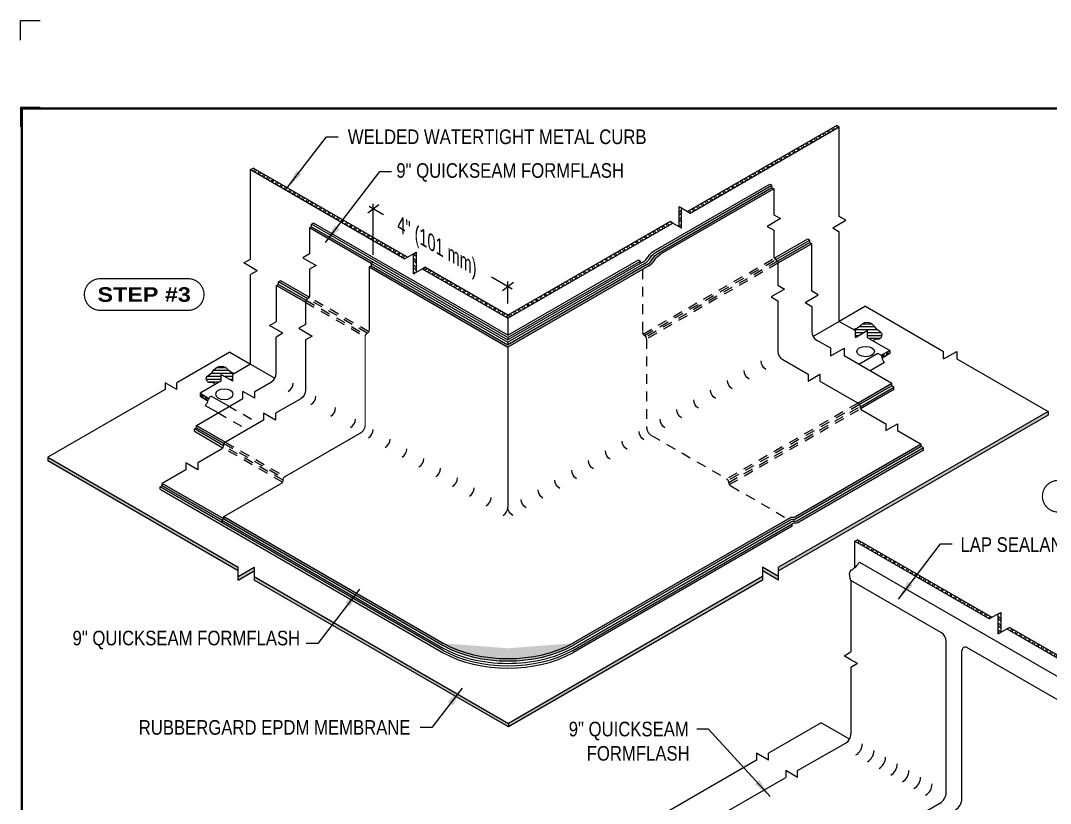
# Model space of a CAD drawing. Header units: inches. Extents: x 99.4 to 119.5, y -203.9 to -187.2.
# Drawn here: x 99.45 to 112.69, y -197.25 to -187.18 of the extents above; entities that cross this region are included whole.
import ezdxf
from ezdxf.enums import TextEntityAlignment as Align

# ---------------------------------------------------------------- set-up
doc = ezdxf.new("R2010")
doc.units = ezdxf.units.IN
doc.header["$MEASUREMENT"] = 0
doc.linetypes.add('HIDDEN2', pattern=[0.1875, 0.125, -0.0625])
doc.layers.get('0').update_dxf_attribs({"linetype": 'CONTINUOUS'})
doc.layers.get('DEFPOINTS').update_dxf_attribs({"linetype": 'CONTINUOUS'})
for name, color, linetype in [('FSBP-ACCESSORY-OTHER', 7, 'CONTINUOUS'), ('FSBP-ANNO-NOTE', 7, 'CONTINUOUS'), ('FSBP-MEMBRANE', 7, 'CONTINUOUS'), ('FSBP-SEALANTS', 1, 'CONTINUOUS'), ('FSBP-TTLB-BORDER', 7, 'CONTINUOUS'), ('FSBP-TTLB-TEXT', 7, 'CONTINUOUS')]:
    doc.layers.add(name, color=color, linetype=linetype)
doc.styles.add('FSBP_ARIAL', font='arial.ttf')
doc.styles.add('FSBP_ARIAL_BOLD', font='')
doc.styles.add('FSBP_ARIAL_NAR', font='ARIALN.TTF')
doc.styles.get('FSBP_ARIAL_BOLD').set_extended_font_data('Arial Black')
doc.dimstyles.new('FSBP-LEADER', dxfattribs={"dimtxt": 0.1875, "dimasz": 0.25, "dimexe": 0.0625, "dimexo": 0.125, "dimgap": 0.125, "dimtad": 0, "dimtih": 1, "dimtoh": 1, "dimdec": 4, "dimzin": 0, "dimdsep": 46, "dimlunit": 4, "dimtxsty": 'FSBP_ARIAL_NAR', "dimcen": 0.09375, "dimclrd": 256, "dimclre": 256, "dimclrt": 256, "dimadec": 0, "dimazin": 0, "dimtfac": 1, "dimtdec": 4, "dimtofl": 0, "dimtmove": 0, "dimatfit": 3, "dimfxl": 0, "dimtolj": 1, "dimtzin": 0, "dimlwd": -1, "dimlwe": -1, "dimarcsym": 0})
pattern_1 = [(135, (0, 0), (-0.04419417382415922, -0.04419417382415922), []), (135, (-0.03125, 0), (-0.04419417382415922, -0.04419417382415922), [])]
pattern_2 = [(45, (0, 0), (-0.04419417382415922, 0.04419417382415922), []), (45, (0, 0.03125), (-0.04419417382415922, 0.04419417382415922), [])]

# ---------------------------------------------------------------- blocks, each defined once
blk = doc.blocks.new('TTLB-EPDM_2')
at = {"layer": 'DEFPOINTS', "linetype": 'Continuous', "ltscale": 1.75}
blk.add_lwpolyline([(-0.015625, 13.88083333333333), (-0.015625, 14.13083333333333), (0.234375, 14.13083333333333)], dxfattribs=at)
at = {"layer": 'DEFPOINTS', "color": 1}
blk.add_lwpolyline([(0.234375, 13.015625), (-0.015625, 13.015625), (-0.015625, 12.765625)], dxfattribs=at)
at = {"layer": 'FSBP-TTLB-BORDER', "const_width": 0.03125}
blk.add_lwpolyline([(20, 0), (20, 13), (0, 13), (0, 0)], dxfattribs=at)
at = {"layer": 'FSBP-TTLB-TEXT'}
for tag, height, style, p in [('MAXIMUM_WARRANTY', 0.1875, 'FSBP_ARIAL_BOLD', (18.03987100774941, 0.2240244307510579)), ('ACCPT_SYSTEMS', 0.21875, 'FSBP_ARIAL', (12.49438170418193, -1.23218745252656))]:
    blk.add_attdef(tag, text='', height=height, dxfattribs=dict(at, style=style)).set_placement(p, align=Align.MIDDLE_LEFT)
for tag, height, style, p in [('DETAIL_DESCP_LINE_1', 0.21875, 'FSBP_ARIAL_BOLD', (10.33118450231211, -0.2831249841755152)), ('DETAIL_DESCP_LINE_2', 0.21875, 'FSBP_ARIAL_BOLD', (10.33118450231211, -0.6812499208775904)), ('ISSUE_REV_DATE', 0.21875, 'FSBP_ARIAL', (16.84069633627263, -0.7282559425942452)), ('DETAIL_NUMBER', 0.4375, 'FSBP_ARIAL', (18.91941590748775, -0.8931630692489421))]:
    blk.add_attdef(tag, text='', height=height, dxfattribs=dict(at, style=style)).set_placement(p, align=Align.MIDDLE_CENTER)

msp = doc.modelspace()

# ---------------------------------------------------------------- hatches: boundary and pattern name
at = {"layer": 'FSBP-ACCESSORY-OTHER'}
h = msp.add_hatch(dxfattribs=at)
h.set_pattern_fill('STEEL', color=256, scale=0.5, angle=90, style=0)
h.set_pattern_definition(pattern_1)
h.paths.add_polyline_path([(107.8367593836545, -189.787484330479), (107.8029302663191, -189.767953080479), (105.7154377306968, -190.9731674578519), (105.7154377306968, -191.0122299578519)])
h.paths.add_polyline_path([(109.9777436180246, -188.5513865064345), (109.9439145006893, -188.5318552564346), (108.0265759393503, -189.6388311909513), (108.0604050566856, -189.6583624409513)])
h.paths.add_polyline_path([(104.5354266852009, -190.1627658735604), (104.5015975678655, -190.1822971235603), (104.5015975678655, -190.4405409026157), (104.5354266852009, -190.4210096526157)])
h = msp.add_hatch(dxfattribs=at)
h.set_pattern_fill('STEEL', color=256, scale=0.5, style=0)
h.set_pattern_definition(pattern_2)
h.paths.add_polyline_path([(104.3897747313498, -190.2468580683242), (104.4236038486852, -190.2273268183242), (103.9833869231277, -189.9731674578517), (103.9833869231277, -190.0122299578518)])
h.paths.add_polyline_path([(105.7154377306968, -191.0122299578519), (105.7154377306968, -190.973167457852), (104.6472495217164, -190.356448707852), (104.6134204043811, -190.3759799578519)])
h.paths.add_polyline_path([(103.9833869231277, -190.0122299578518), (103.9833869231278, -189.9731674578518), (102.4389701875465, -189.081498039823), (102.405141070211, -189.1010292898231)])
h.paths.add_polyline_path([(107.9147531028347, -189.8325140252428), (107.9485822201701, -189.8520452752428), (107.9485822201701, -189.5938014961874), (107.9147531028347, -189.5742702461874)])
h = msp.add_hatch(dxfattribs=at)
h.set_pattern_fill('STEEL', color=256, scale=0.4, angle=45, style=0)
h.set_pattern_definition([(90, (278.5884327628041, -63.9748527058043), (0.05, 6.938893903907228e-18), []), (90, (278.6061104323337, -63.95717503627463), (0.05, 6.938893903907228e-18), [])])
edge = h.paths.add_edge_path()
edge.add_line((110.627262670863, -191.4263865064347), (110.627262670863, -191.4654490064345))
edge.add_line((110.627262670863, -191.4654490064345), (110.5273449277575, -191.5231365423132))
edge.add_spline(control_points=[(110.5273449277575, -191.5231365423132), (110.5248435218904, -191.5110777543771), (110.5225651878498, -191.4991325973585), (110.5171028306277, -191.4899873198551)], knot_values=[0.07603034973964329, 0.07603034973964329, 0.07603034973964329, 0.07603034973964329, 0.1280558160717438, 0.1280558160717438, 0.1280558160717438, 0.1280558160717438], degree=3, periodic=0)
edge.add_line((110.5171028306252, -191.4899873198498), (110.6272626708629, -191.4263865064346))
h = msp.add_hatch(dxfattribs=at)
h.set_pattern_fill('STEEL', color=256, scale=0.4, angle=45, style=0)
h.set_pattern_definition([(90, (-66.2055480745684, -64.52449548919293), (-0.05, 6.938893903907228e-18), []), (90, (-66.22322574409797, -64.50681781966327), (-0.05, 6.938893903907228e-18), [])])
edge = h.paths.add_edge_path()
edge.add_line((101.7556220173727, -191.9760292898233), (101.7556220173727, -192.0150917898231))
edge.add_line((101.7556220173727, -192.0150917898231), (101.8555397604782, -192.0727793257018))
edge.add_spline(control_points=[(101.8555397604782, -192.0727793257018), (101.8580411663452, -192.0607205377657), (101.8603195003859, -192.0487753807472), (101.865781857608, -192.0396301032438)], knot_values=[0.07603034973964329, 0.07603034973964329, 0.07603034973964329, 0.07603034973964329, 0.1280558160717438, 0.1280558160717438, 0.1280558160717438, 0.1280558160717438], degree=3, periodic=0)
edge.add_line((101.8657818576104, -192.0396301032384), (101.7556220173727, -191.9760292898233))
h = msp.add_hatch(dxfattribs=at)
h.set_pattern_fill('STEEL', color=256, scale=0.5, angle=90, style=0)
h.set_pattern_definition(pattern_1)
h.paths.add_polyline_path([(116.4169200828842, -193.8052080651908), (116.3830909655489, -193.7856768151908), (114.7366472402171, -194.7362515432168), (114.7704763575524, -194.7557827932168)])
h.paths.add_polyline_path([(114.5468306845212, -194.8849046827445), (114.5130015671859, -194.8653734327445), (113.2342831233146, -195.6036418705312), (113.2342831233146, -195.6427043705312)])
h.paths.add_polyline_path([(112.0542720778187, -194.7932402862397), (112.0204429604834, -194.8127715362397), (112.0204429604834, -194.9418934257674), (112.0204429604834, -195.0710153152951), (112.0542720778187, -195.051484065295)])
h = msp.add_hatch(dxfattribs=at)
h.set_pattern_fill('STEEL', color=256, scale=0.5, style=0)
h.set_pattern_definition(pattern_2)
h.paths.add_polyline_path([(112.1660949143344, -194.9869231205313), (112.132265796999, -195.0064543705313), (113.2342831233146, -195.6427043705313), (113.2342831233147, -195.6036418705313)])
h.paths.add_polyline_path([(110.2125545354859, -193.8590460569303), (110.1787254181504, -193.8785773069304), (111.9086201239677, -194.8773324810035), (111.9424492413031, -194.8578012310035)])
h.paths.add_polyline_path([(114.6586535210368, -194.6912218484529), (114.6248244037015, -194.671690598453), (114.6248244037015, -194.9299343775083), (114.6586535210368, -194.9494656275083), (114.6586535210368, -194.8203437379806)])
at = {"layer": 'FSBP-MEMBRANE'}
msp.add_hatch(color=256, dxfattribs=at).paths.add_polyline_path([(107.5265133563543, -190.3366049578543, 0.1371143978871586), (107.6020313497883, -190.2630046240174, -0.1371143978769413), (107.6775493432154, -190.1894042901841), (109.136042310133, -189.3473429831231), (109.1100615480195, -189.3323429831231), (107.6515685811015, -190.1744042901843, 0.1371143978765196), (107.5760505876747, -190.2480046240173, -0.137114397884694), (107.5005325942424, -190.3216049578534), (105.7154377306967, -191.3522299578506), (103.9574061610146, -190.3372299578507), (103.931425398901, -190.3522299578506), (105.7154377306968, -191.3822299578506)])
h = msp.add_hatch(color=256, dxfattribs=at)
h.paths.add_polyline_path([(101.7097116821154, -192.3895229454037), (101.7097116821154, -192.4195229454037), (102.062571635545, -192.6232467345025, -0.1414496603258652), (102.0820572071303, -192.6044967345026)])
h.paths.add_polyline_path([(102.7662626747324, -190.5760850720059), (102.7402819126189, -190.5910850720059), (103.1126274376335, -190.8060588611046, -0.1414496603268457), (103.1191226281619, -190.7798088611046)])
h.paths.add_polyline_path([(103.1906057950111, -189.8345175601255), (103.1646250328975, -189.8495175601255), (103.9563236292584, -190.3066049578515), (103.9823043913721, -190.2916049578514)])
h.paths.add_polyline_path([(101.2679933275729, -193.1344967345026), (101.2679933275729, -193.1644967345026), (102.0348297646134, -193.6072299578522), (102.0608105267268, -193.5922299578523)])
h = msp.add_hatch(color=256, dxfattribs=at)
h.paths.add_polyline_path([(109.6230792674736, -190.0527141912992), (109.5970985053601, -190.0377141912993), (109.1815447148687, -190.2776342841022, -0.141449660326776), (109.188039905397, -190.3038842841022)])
h.paths.add_polyline_path([(110.6536494979771, -191.8811520646971), (110.6536494979771, -191.8511520646971), (110.2186101359003, -192.1023221575002, -0.1414496603256464), (110.2380957074855, -192.1210721575001)])
h = msp.add_hatch(color=256, dxfattribs=at)
h.paths.add_polyline_path([(99.79625071205268, -192.7996116098551), (99.79625071205268, -192.8446116098552), (102.2442742736575, -194.25797867213), (102.2442742736575, -194.21297867213)])
h.paths.add_polyline_path([(102.4510892991559, -194.2579786721301), (102.4510892991559, -194.21297867213), (102.2442742736575, -194.332383382774), (102.2442742736575, -194.377383382774)])
h.paths.add_polyline_path([(102.4510892991558, -194.332383382774), (102.4510892991558, -194.377383382774), (105.7208025137743, -196.2651531874069), (105.7208025137743, -196.2201531874069)])
h.paths.add_polyline_path([(108.9905157283927, -194.377383382774), (108.9905157283927, -194.332383382774), (105.7208025137743, -196.2201531874068), (105.7208025137743, -196.2651531874068)])
h.paths.add_polyline_path([(108.9905157283926, -194.2129786721301), (108.9905157283927, -194.2579786721301), (109.197330753891, -194.377383382774), (109.197330753891, -194.332383382774)])
h.paths.add_polyline_path([(112.6623695049766, -192.2574376164384), (112.6623695049766, -192.2124376164383), (109.1973307538911, -194.21297867213), (109.1973307538911, -194.2579786721301)])
h = msp.add_hatch(color=256, dxfattribs=at)
edge = h.paths.add_edge_path()
edge.add_ellipse((105.7164048286164, -194.7067217558348), major_axis=(1.186603733952533, 0.001160561724380989), ratio=0.5734108502268539, start_angle=225.291669113869, end_angle=314.5128723225554, ccw=False)
edge.add_line((104.8821043734977, -195.1911047197496), (102.060810526727, -193.5622299578524))
edge.add_line((102.060810526727, -193.5622299578524), (102.060810526727, -193.5822299578522))
edge.add_line((102.060810526727, -193.5822299578522), (102.060810526727, -193.5922299578523))
edge.add_line((102.060810526727, -193.5922299578523), (104.8821043735475, -195.2211047197779))
edge.add_ellipse((105.7164048286164, -194.7367217558349), major_axis=(1.186603733953321, 0.001160561725042037), ratio=0.5734108502264728, start_angle=225.2916691138884, end_angle=314.5128723224997)
edge.add_line((106.5487710497181, -195.2211047417896), (109.3440841725551, -193.607229957851))
edge.add_arc((109.3684564419641, -193.6460396722222), 0.04582795484986187, 75.71292232602298, 122.12857615797591, ccw=False)
edge.add_arc((109.3910753292841, -193.5572185501888), 0.04582795484974524, 255.7129223260051, 302.1285761608012)
edge.add_line((109.415447598695, -193.5960282645587), (111.0326740154577, -192.6623221575002))
edge.add_line((111.0326740154577, -192.6623221575002), (111.0326740154577, -192.6323221575001))
edge.add_line((111.0326740154577, -192.6323221575001), (109.415447598695, -193.5660282645587))
edge.add_arc((109.3910753292841, -193.5272185501888), 0.04582795484974524, 255.7129223260223, 302.12857616080123, ccw=False)
edge.add_arc((109.3684564419641, -193.6160396722222), 0.04582795484986189, 75.71292232600574, 122.1285761587104)
edge.add_line((109.3440841725546, -193.5772299578513), (106.5487710497209, -195.1911047417896))
at = {"layer": 'FSBP-SEALANTS'}
h = msp.add_hatch(dxfattribs=at)
h.set_pattern_fill('ANSI31', color=256, scale=0.3, angle=135, style=0)
h.set_pattern_definition([(180, (-64.66608527223455, -16.85657776059156), (-6.938893903907228e-18, -0.0375), [])])
h.paths.add_polyline_path([(110.5030813727765, -191.1865952579474, -0.1141716044338992), (110.4393535584643, -191.1278001730759, 0.1727295585522553), (110.362145440033, -191.0714551068561, 0.2942992841700172), (110.2530734144456, -191.1033022848886, -0.1690323195392872), (110.1601572474678, -191.1567030644973), (110.1846880607366, -191.1708659361415), (110.1846880607366, -191.25902265314), (110.3373799736063, -191.1708659361416), (110.3373799736064, -191.2590226531399), (110.4129114460948, -191.3026307691134, -0.2717594802765312), (110.4736691150791, -191.2760117454159, 0.8176169602897375)])
h = msp.add_hatch(dxfattribs=at)
h.set_pattern_fill('ANSI31', color=256, scale=0.3, angle=135, style=0)
h.set_pattern_definition([(180, (-67.34434073044464, -17.41838744431064), (-6.938893903907228e-18, -0.0375), [])])
h.paths.add_polyline_path([(102.0244310250864, -191.7326756198606), (102.1771229379561, -191.8208323368591), (102.1771229379561, -191.7326756198606), (102.201653751225, -191.7185127482164, -0.1690323195392872), (102.1087375842471, -191.6651119686077, 0.294299284169117), (101.9996655586601, -191.6332647905751, 0.1727295585530004), (101.9224574402283, -191.689609856795, -0.1141716044337929), (101.8587296259162, -191.7484049416665, 0.8176169602901258), (101.8881418836136, -191.8378214291349, -0.2717594802764618), (101.9488995525979, -191.8644404528325), (102.0244310250864, -191.820832336859)])

# ---------------------------------------------------------------- linework, layer by layer
at = {"layer": 'DEFPOINTS'}
msp.add_line((105.7154377306968, -191.0122299578519), (105.7154377306968, -190.9731674578519), dxfattribs=at)
at = {"layer": 'FSBP-ACCESSORY-OTHER'}
for p, q in [((109.9439145006894, -188.5318552564345), (108.0265759393504, -189.6388311909513)), ((108.0604050566857, -189.6583624409512), (109.9777436180246, -188.5513865064345)), ((109.9777436180247, -188.5513865064345), (109.9439145006893, -188.5318552564345)), ((109.9777436180246, -189.7034190344343), (109.9777436180247, -188.5513865064345)), ((102.405141070211, -189.1010292898231), (102.4389701875464, -189.0814980398231)), ((102.405141070211, -189.1010292898231), (104.3897747313499, -190.2468580683243)), ((102.405141070211, -190.251310726737), (102.405141070211, -189.101029289823)), ((104.4236038486853, -190.2273268183242), (102.4389701875464, -189.081498039823)), ((107.9147531028347, -189.5742702461874), (107.94858222017, -189.5938014961874)), ((107.9147531028347, -189.5742702461874), (107.9147531028347, -189.8325140252428)), ((107.94858222017, -189.8520452752428), (107.94858222017, -189.5938014961874)), ((107.94858222017, -189.5938014961874), (108.0604050566857, -189.6583624409513)), ((107.8029302663191, -189.7679530804789), (105.7154377306968, -190.9731674578519)), ((105.7154377306968, -191.0122299578519), (107.8367593836545, -189.7874843304789)), ((107.8367593836544, -189.7874843304789), (107.8029302663191, -189.7679530804789)), ((107.94858222017, -189.8520452752428), (107.8367593836545, -189.7874843304789)), ((109.8929012985279, -189.8503702424346), (110.0625859375215, -189.7524027704345)), ((110.0625859375214, -189.7524027704344), (109.9777436180246, -189.7034190344343)), ((109.8929012985279, -189.8503702424346), (109.9777436180247, -189.8993539784348)), ((109.9777436180247, -191.0513865064345), (109.9777436180246, -189.8993539784348)), ((104.5015975678655, -190.1822971235603), (104.3897747313499, -190.2468580683242)), ((104.5015975678655, -190.1822971235603), (104.5354266852009, -190.1627658735603)), ((104.5015975678655, -190.4405409026158), (104.5015975678655, -190.1822971235603)), ((104.5354266852009, -190.1627658735603), (104.5354266852009, -190.4210096526158)), ((102.3187822613496, -190.30117000828), (102.405141070211, -190.251310726737)), ((102.4914998790724, -190.4008885713661), (102.3187822613496, -190.30117000828)), ((102.4914998790724, -190.4008885713661), (102.405141070211, -190.4507478529091)), ((102.405141070211, -191.6010292898231), (102.4051410702111, -190.4507478529091)), ((104.5015975678655, -190.4405409026158), (104.6134204043812, -190.3759799578519)), ((104.6134204043812, -190.3759799578519), (104.6472495217165, -190.356448707852)), ((104.6134204043811, -190.3759799578519), (105.7154377306968, -191.0122299578519)), ((105.7154377306968, -190.9731674578519), (104.6472495217165, -190.356448707852)), ((105.7154377306968, -191.0122299578519), (105.7154377306967, -191.2309799578518)), ((109.9777436180247, -191.0513865064345), (110.1846880607366, -191.1708659361415)), ((110.1846880607366, -191.2590226531399), (110.3373799736064, -191.1708659361416)), ((110.1846880607366, -191.2590226531399), (110.1846880607366, -191.1708659361415)), ((110.3373799736064, -191.1708659361415), (110.3373799736064, -191.25902265314)), ((110.3373799736064, -191.25902265314), (110.627262670863, -191.4263865064345)), ((110.627262670863, -191.4263865064347), (110.51710283065, -191.4899873198356)), ((110.627262670863, -191.4654490064345), (110.5273449277575, -191.5231365423132)), ((110.627262670863, -191.4263865064345), (110.627262670863, -191.4654490064345)), ((102.405141070211, -191.6010292898231), (102.1771229379561, -191.7326756198607)), ((102.1771229379561, -191.8208323368591), (102.0244310250864, -191.7326756198606)), ((102.0244310250864, -191.7326756198606), (102.0244310250863, -191.820832336859)), ((102.1771229379561, -191.820832336859), (102.1771229379561, -191.7326756198607)), ((102.0244310250863, -191.820832336859), (101.7556220173727, -191.9760292898231)), ((101.7556220173727, -191.9760292898233), (101.8657818575856, -192.0396301032242)), ((101.7556220173727, -191.9760292898231), (101.7556220173727, -192.0150917898231)), ((101.7556220173727, -192.0150917898231), (101.8555397604782, -192.0727793257018)), ((110.1787254181505, -193.8785773069303), (110.2125545354859, -193.8590460569303)), ((110.1787254181505, -193.8785773069304), (111.9086201239678, -194.8773324810036)), ((110.1787254181505, -194.2142958537933), (110.1787254181505, -193.8785773069303)), ((111.9424492413031, -194.8578012310035), (110.2125545354859, -193.8590460569303)), ((112.0204429604834, -194.8127715362397), (111.9086201239678, -194.8773324810035)), ((112.0204429604834, -194.8127715362397), (112.0542720778187, -194.7932402862397)), ((112.0204429604834, -194.9418934257674), (112.0204429604834, -194.8127715362397)), ((112.0542720778187, -194.7932402862397), (112.0542720778187, -195.0514840652951)), ((112.0204429604834, -195.0710153152951), (112.0204429604834, -194.9418934257674)), ((112.0204429604834, -195.0710153152951), (112.132265796999, -195.0064543705313)), ((112.132265796999, -195.0064543705313), (112.1660949143344, -194.9869231205313)), ((112.132265796999, -195.0064543705313), (113.2342831233146, -195.6427043705313)), ((113.2342831233146, -195.6036418705313), (112.1660949143344, -194.9869231205313))]:
    msp.add_line(p, q, dxfattribs=at)
msp.add_ellipse((110.3161111287242, -191.4393632663805), major_axis=(-0.1148198316929614, 0), ratio=0.5773502691895995, dxfattribs=at)
at = {"layer": 'FSBP-ACCESSORY-OTHER', "extrusion": (0, 0, -1)}
msp.add_ellipse((102.0667735595114, -191.9890060497691), major_axis=(0.1148198316929614, 0), ratio=0.5773502691895995, dxfattribs=at)
at = {"layer": 'FSBP-ANNO-NOTE'}
for p, q in [((103.9127214116564, -189.6555360744985), (104.054052434599, -189.5493497196595)), ((103.9833869231277, -190.1972299578519), (103.9833869231277, -189.539942897079)), ((103.9292603353912, -189.571192897079), (104.116832303937, -189.6794876236114)), ((105.5049984261355, -190.4809457079426), (105.7695643184334, -190.6336928970792)), ((105.6447722192255, -190.6555360744987), (105.7861032421681, -190.5493497196597)), ((105.7154377306968, -190.81985884427), (105.7154377306968, -190.5399428970792))]:
    msp.add_line(p, q, dxfattribs=at)
at = {"layer": 'FSBP-ANNO-NOTE', "const_width": 0.015625}
for points in [[(100.4707742194452, -190.9098272096368), (101.6023432019146, -190.9098272096368, 0.9999999999999999), (101.6023432019146, -190.5028884113948), (100.4707742194452, -190.5028884113948, 0.9999999999999999)], [(112.7937119516652, -193.503458005075), (113.9252809341345, -193.503458005075, 0.9999999999999999), (113.9252809341345, -193.096519206833), (112.7937119516652, -193.096519206833, 0.9999999999999999)]]:
    msp.add_lwpolyline(points, format="xyb", close=True, dxfattribs=at)
at = {"layer": 'FSBP-MEMBRANE'}
for p, q in [((107.5985245251202, -190.1437792901838), (109.0840807859059, -189.2860929831231)), ((107.6245052872333, -190.1587792901842), (109.1100615480195, -189.3010929831231)), ((107.6515685811013, -190.1744042901844), (109.1100615480195, -189.3323429831231)), ((109.136042310133, -189.3473429831231), (107.6775493432155, -190.1894042901841)), ((109.084080785906, -189.2860929831231), (109.1100615480195, -189.3010929831231)), ((109.1100615480195, -189.3323429831231), (109.1100615480195, -189.3010929831231)), ((109.1100615480195, -189.3323429831231), (109.136042310133, -189.3473429831231)), ((103.2165865571247, -189.7882675601254), (103.1906057950112, -189.8032675601255)), ((103.1906057950112, -189.8345175601255), (103.1906057950112, -189.8032675601255)), ((105.7154377306968, -191.2609799578519), (103.1906057950112, -189.8032675601255)), ((105.7154377306967, -191.2309799578518), (103.2165865571247, -189.7882675601254)), ((103.1906057950112, -189.8345175601255), (103.1646250328975, -189.8495175601255)), ((103.9574061610146, -190.3072299578523), (103.1646250328976, -189.8495175601255)), ((103.1906057950112, -189.8345175601255), (103.982304391372, -190.2916049578514)), ((109.1420420407698, -190.2391911636269), (109.5711177432465, -189.9914641912992)), ((109.1609451576506, -190.2582774440073), (109.5970985053601, -190.0064641912992)), ((109.5970985053601, -190.0377141912992), (109.1815447148687, -190.2776342841022)), ((109.6230792674736, -190.0527141912992), (109.188039905397, -190.3038842841023)), ((109.5711177432466, -189.9914641912992), (109.5970985053601, -190.0064641912992)), ((109.5970985053601, -190.0377141912992), (109.5970985053601, -190.0064641912992)), ((109.5970985053601, -190.0377141912992), (109.6230792674736, -190.0527141912992)), ((103.9574061610146, -190.3059799578506), (105.7154377306967, -191.3209799578505)), ((103.9574061610146, -190.3372299578506), (105.7154377306967, -191.3522299578505)), ((103.9833869231281, -190.2909799578506), (105.7154377306967, -191.2909799578505)), ((105.7154377306967, -191.2309799578518), (107.3955270140388, -190.2609799578518)), ((105.7154377306968, -191.2609799578519), (107.4215077761523, -190.2759799578519)), ((107.4474885382653, -190.2909799578506), (105.7154377306967, -191.2909799578505)), ((107.4734693003789, -190.3059799578506), (105.7154377306967, -191.3209799578505)), ((107.5005325942427, -190.3216049578532), (105.7154377306967, -191.3522299578505)), ((107.526513356354, -190.3366049578545), (105.7154377306967, -191.3822299578505)), ((107.3955270140388, -190.2609799578518), (107.4215077761523, -190.2759799578519)), ((107.4215077761523, -190.3059799578504), (107.4215077761523, -190.2759799578519)), ((103.931425398901, -190.3522299578506), (105.7154377306967, -191.3822299578505)), ((102.7662626747324, -190.5760850720058), (102.7402819126188, -190.5910850720059)), ((102.7402819126188, -190.5910850720059), (103.1126274376335, -190.8060588611046)), ((102.7922434368459, -190.5298350720059), (102.7662626747324, -190.5448350720058)), ((102.7662626747324, -190.5760850720058), (102.7662626747324, -190.5448350720058)), ((103.1397221853801, -190.7604520210097), (102.7662626747324, -190.5448350720058)), ((102.7662626747324, -190.5760850720058), (103.1191226281619, -190.7798088611047)), ((103.1586253022609, -190.7413657406293), (102.7922434368459, -190.5298350720059)), ((109.5382369479769, -190.8095108710698), (109.7079215869703, -190.7115433990695)), ((109.7079215869704, -190.7115433990696), (109.6230792674736, -190.6625596630694)), ((109.5382369479769, -190.8095108710698), (109.6230792674737, -190.8584946070699)), ((109.6230792674736, -190.8584946070699), (109.6230792674736, -191.1839832810484)), ((110.3145568051453, -190.8569273221838), (109.9777436180247, -191.0513865064345)), ((110.3145568051453, -190.8569273221838), (111.3192218135827, -191.4369709352505)), ((102.8221747901757, -191.2040004917826), (102.6494571724529, -191.1042819286966)), ((109.9777436180247, -191.0513865064345), (109.6398260920005, -191.2464832810484)), ((102.8221747901757, -191.2040004917826), (102.7358159813143, -191.2538597733257)), ((105.7154377306967, -191.2609799578518), (105.7154377306967, -191.2909799578505)), ((105.7154377306967, -191.3209799578506), (105.7154377306967, -191.3522299578506)), ((105.7154377306967, -191.3822299578505), (105.7154377306966, -193.4400611742035)), ((109.8691788851715, -191.3982377452225), (109.6855792674736, -191.2922364565215)), ((109.8691788851715, -191.4963354043917), (110.0390890149561, -191.3982377452225)), ((109.8691788851715, -191.4963354043917), (109.8691788851715, -191.3982377452225)), ((110.0390890149561, -191.3982377452224), (110.0390890149562, -191.4963354043917)), ((102.1386986288065, -191.4471986745546), (101.45727235693, -191.8406203160554)), ((102.1386986288065, -191.4471986745546), (102.4051410702111, -191.6010292898231)), ((111.3192218135827, -191.5350685944197), (111.4891319433674, -191.4369709352506)), ((111.3192218135827, -191.5350685944197), (111.3192218135827, -191.4369709352505)), ((111.4891319433673, -191.4369709352505), (111.4891319433674, -191.5350685944197)), ((111.4891319433674, -191.5350685944197), (112.6623695049767, -192.2124376164382)), ((102.4051410702111, -191.6010292898231), (102.7190691567874, -191.7822757551142)), ((101.3045804440602, -191.9287770330539), (99.79625071205267, -192.7996116098551)), ((101.4572723569299, -191.9287770330539), (101.3045804440602, -191.8406203160554)), ((101.3045804440602, -191.8406203160554), (101.3045804440602, -191.9287770330539)), ((101.4572723569299, -191.9287770330539), (101.4572723569299, -191.8406203160554)), ((110.6536494979771, -191.8511520646971), (110.2186101359003, -192.1023221575002)), ((110.6536494979771, -191.8811520646971), (110.2380957074855, -192.1210721575001)), ((110.2445585980175, -192.1485908059117), (110.6807127918454, -191.896777064697)), ((110.6536494979771, -191.8811520646971), (110.6536494979771, -191.8511520646971)), ((110.6807127918453, -191.8967770646971), (110.6536494979771, -191.8811520646971)), ((110.6807127918454, -191.926777064697), (110.6807127918453, -191.8967770646971)), ((102.4587701455339, -192.040053743627), (102.3060782326642, -191.9518970266285)), ((102.4587701455339, -192.040053743627), (102.4587701455339, -191.9518970266285)), ((112.6623695049767, -192.2124376164383), (109.1973307538911, -194.21297867213)), ((112.6623695049767, -192.2574376164383), (109.1973307538911, -194.2579786721301)), ((112.6623695049766, -192.2124376164382), (112.6623695049766, -192.2574376164382)), ((101.6826483882471, -192.4351479454037), (101.7097116821154, -192.4195229454037)), ((101.6826483882471, -192.4651479454037), (101.6826483882471, -192.4351479454037)), ((102.056108745013, -192.6507653829141), (101.6826483882471, -192.4351479454037)), ((101.7097116821154, -192.4195229454037), (101.7097116821154, -192.3895229454037)), ((101.7097116821154, -192.3895229454037), (102.0820572071303, -192.6044967345026)), ((101.7097116821154, -192.4195229454037), (102.062571635545, -192.6232467345025)), ((111.0326740154577, -192.6323221575001), (109.4154475986947, -193.5660282645588)), ((111.0326740154577, -192.6623221575002), (109.4154475986947, -193.5960282645589)), ((111.0597373093261, -192.6779471575002), (109.4306814699547, -193.6184829848863)), ((111.0597373093261, -192.7079471575002), (109.4425108925632, -193.6416532645589)), ((111.0326740154577, -192.6523221575001), (111.0326740154577, -192.6323221575001)), ((111.0326740154577, -192.6623221575002), (111.0326740154577, -192.6323221575001)), ((111.0597373093261, -192.6779471575002), (111.0326740154577, -192.6623221575002)), ((111.0597373093261, -192.7079471575002), (111.0597373093261, -192.6779471575002)), ((99.79625071205267, -192.7996116098551), (102.2442742736575, -194.21297867213)), ((99.79625071205267, -192.7996116098551), (99.79625071205267, -192.8446116098551)), ((102.2442742736575, -194.25797867213), (99.79625071205267, -192.8446116098551)), ((101.2409300337044, -193.1801217345027), (101.2679933275729, -193.1644967345026)), ((101.2409300337044, -193.2101217345027), (101.2409300337044, -193.1801217345027)), ((104.882104373516, -195.2823547197591), (101.2409300337044, -193.1801217345027)), ((101.2409300337045, -193.2101217345027), (104.8821043735163, -195.3123547197601)), ((101.2679933275729, -193.1544967345026), (101.2679933275729, -193.1344967345026)), ((101.2679933275729, -193.1644967345026), (101.2679933275729, -193.1344967345026)), ((102.0608105267268, -193.5922299578523), (101.2679933275729, -193.1344967345026)), ((102.0348297646134, -193.6072299578522), (101.2679933275729, -193.1644967345026)), ((102.0337472328585, -193.6078549578523), (104.865988020204, -195.2430499388369)), ((102.060810526727, -193.5822299578522), (102.060810526727, -193.5622299578522)), ((102.0608105267268, -193.5622299578523), (104.8821044116752, -195.1911047417911)), ((102.060810526727, -193.5922299578522), (104.8821044116754, -195.221104741791)), ((109.3440841725535, -193.5772299578519), (106.5487710497179, -195.1911047417911)), ((109.3440841725535, -193.607229957852), (106.5487710497179, -195.2211047417912)), ((106.5487710497182, -195.2523547417903), (109.3593180438135, -193.6296846781793)), ((106.5487710497182, -195.2823547417903), (109.3711474664219, -193.652854957852)), ((109.3711474664219, -193.6828549578521), (109.3711474664219, -193.6528549578521)), ((109.3711474664219, -193.6828549578521), (106.5487710497575, -195.3123547417684)), ((102.2442742736575, -194.332383382774), (102.4510892991559, -194.2129786721301)), ((102.2442742736575, -194.377383382774), (102.2442742736575, -194.21297867213)), ((102.2442742736575, -194.377383382774), (102.4510892991559, -194.2579786721301)), ((102.4510892991559, -194.2129786721301), (102.4510892991558, -194.377383382774)), ((109.1973307538911, -194.332383382774), (108.9905157283926, -194.2129786721301)), ((108.9905157283926, -194.2129786721301), (108.9905157283927, -194.377383382774)), ((109.197330753891, -194.377383382774), (108.9905157283927, -194.2579786721301)), ((109.197330753891, -194.377383382774), (109.1973307538911, -194.21297867213)), ((102.4510892991559, -194.332383382774), (105.7208025137743, -196.2201531874069)), ((105.7208025137742, -196.2651531874068), (102.4510892991558, -194.377383382774)), ((108.9905157283927, -194.332383382774), (105.7208025137743, -196.2201531874068)), ((108.9905157283927, -194.377383382774), (105.7208025137743, -196.2651531874068)), ((110.1267638939233, -194.3851355110715), (110.1267638939233, -195.3015663148926)), ((110.0404050850619, -195.3514255964356), (110.1267638939233, -195.3015663148926)), ((110.1267638939233, -195.4012848779787), (110.0404050850619, -195.3514255964356)), ((110.2131227027847, -195.4511441595217), (110.1267638939233, -195.4012848779787)), ((110.2131227027847, -195.4511441595217), (110.1267638939233, -195.5010034410647)), ((110.1267638939233, -195.5010034410647), (110.1267638939233, -196.3604819230683)), ((105.7208025137743, -196.2201531874069), (105.7208025137743, -196.2651531874068)), ((109.7457127162586, -196.2126507067169), (109.0659667927406, -196.6051021986406)), ((110.1100170693967, -196.4229819230682), (109.7457127162586, -196.2126507067169)), ((109.4421088478901, -196.8279364818465), (110.0642638939236, -196.4687350985414)), ((108.9132748798709, -196.693258915639), (107.2348685888035, -197.6622872395963)), ((109.0659667927406, -196.6932589156389), (108.9132748798709, -196.6051021986406)), ((108.9132748798709, -196.6051021986406), (108.9132748798709, -196.693258915639)), ((109.0659667927406, -196.6932589156389), (109.0659667927406, -196.6051021986406)), ((109.44210884789, -196.9160931988449), (109.2894169350203, -196.8279364818465)), ((109.2894169350203, -196.8279364818465), (109.2894169350203, -196.9160931988449)), ((109.44210884789, -196.9160931988449), (109.44210884789, -196.8279364818465)), ((108.3015362311522, -197.4864463891504), (109.2894169350203, -196.9160931988449))]:
    msp.add_line(p, q, dxfattribs=at)
at = {"layer": 'FSBP-MEMBRANE', "linetype": 'HIDDEN2'}
for p, q in [((107.4534455474209, -191.2141028036146), (109.1420420407698, -190.2391911636269)), ((107.4723390093848, -191.2331946582638), (109.1609451576506, -190.2582774440073)), ((109.1815447148687, -190.2776342841022), (107.4929472509735, -191.2525464844351)), ((109.188039905397, -190.3038842841023), (107.4994424415014, -191.2787964844353)), ((103.9254683897456, -191.1841028036147), (103.1586253022609, -190.7413657406293)), ((103.1126274376339, -190.8060588611049), (103.8794631852623, -191.2487916864223)), ((103.1191226281619, -190.7798088611047), (103.8859666882568, -191.2225464856269)), ((103.9065749277819, -191.2031946582642), (103.1397221853801, -190.7604520210097)), ((110.2186101359005, -192.1023221575003), (108.530020292996, -193.0772299578519)), ((110.2380957074856, -192.1210721575003), (108.5495058645812, -193.0959799578519)), ((108.5559687551132, -193.1234986062635), (110.2445585980176, -192.1485908059119)), ((108.5630479217579, -193.1494114474954), (110.2516377646623, -192.1745036471438)), ((102.8158660154089, -193.119411447496), (102.0490295783682, -192.6766782241462)), ((102.8229451820536, -193.0934986062639), (102.056108745013, -192.6507653829141)), ((102.062571635545, -192.6232467345025), (102.8294080725856, -193.0659799578523)), ((102.0820572071306, -192.6044967345028), (102.8488936441707, -193.0472299578523))]:
    msp.add_line(p, q, dxfattribs=at)
at = {"layer": 'FSBP-MEMBRANE'}
for points in [[(109.136042310133, -189.3473429831231), (109.136042310133, -189.6808950705262), (109.2224011189944, -189.7307543520692), (109.0496835012716, -189.8304729151553), (109.136042310133, -189.8803321966983), (109.136042310133, -190.2138842841014, 0.2879741092335986), (109.1620591432837, -190.2588842841024, -0.2886751345951448), (109.188039905397, -190.3038842841023), (109.188039905397, -190.588090063045), (109.2743987142584, -190.637949344588), (109.1016810965355, -190.7376679076741), (109.1880399053969, -190.7875271892171), (109.1880399053969, -191.4351533738515, 0.267949192431124), (109.2505399053969, -191.5434065493246), (109.5759566508542, -191.7312859949132), (109.5759566508542, -191.8194427119116), (109.7286485637239, -191.7312859949131), (109.7286485637239, -191.8194427119115), (110.2186101359003, -192.1023221575002, -0.288675134594338), (110.244590898014, -192.1473221575002, 0.288675134595515), (110.2705716601275, -192.1923221575002), (110.5752768813577, -192.368243799001), (110.5752768813577, -192.4564005159994), (110.7279687942275, -192.3682437990009), (110.7279687942275, -192.4564005159993), (111.0326740154577, -192.6323221575001)], [(103.1646250328975, -189.8495175601255), (103.1646250328975, -190.1830696475286), (103.0782662240361, -190.2329289290716), (103.2509838417589, -190.3326474921577), (103.1646250328975, -190.3825067737008), (103.1646250328975, -190.7160588611038, -0.2879741092335986), (103.1386081997468, -190.7610588611048, 0.2886751345951448), (103.1126274376335, -190.8060588611047), (103.1126274376335, -191.0902646400474), (103.0262686287722, -191.1401239215904), (103.198986246495, -191.2398424846765), (103.1126274376336, -191.2897017662195), (103.1126274376336, -191.9373279508539, -0.267949192431124), (103.0501274376336, -192.045581126327), (102.7247106921763, -192.2334605719156), (102.7247106921764, -192.321617288914), (102.5720187793066, -192.2334605719155), (102.5720187793066, -192.3216172889139), (102.0820572071302, -192.6044967345026, 0.288675134594338), (102.0560764450166, -192.6494967345027, -0.288675134595515), (102.030095682903, -192.6944967345026), (101.7253904616729, -192.8704183760034), (101.7253904616728, -192.9585750930018), (101.5726985488031, -192.8704183760034), (101.5726985488031, -192.9585750930018), (101.2679933275729, -193.1344967345026)], [(107.4474885382653, -190.2909799578506, 0.1371143978774362), (107.5230065316928, -190.2173796240172, -0.1371143978774317), (107.5985245251202, -190.1437792901838, 1.780215556098438)], [(107.473469300379, -190.3059799578507, 0.1371143978774362), (107.5489872938064, -190.2323796240173, -0.1371143978774317), (107.6245052872339, -190.1587792901839, 1.780215556098438)], [(107.5005325942473, -190.3216049578507, 0.1371143978774362), (107.5760505876747, -190.2480046240173, -0.1371143978774317), (107.6515685811021, -190.1744042901839, 1.780215556098438)], [(107.5265133563609, -190.3366049578507, 0.1371143978774362), (107.6020313497883, -190.2630046240174, -0.1371143978774317), (107.6775493432157, -190.189404290184, 1.780215556098438)], [(102.4587701455339, -191.9518970266285), (102.6733159813143, -191.8280289305872, 0.2679491924311272), (102.7358159813143, -191.7197757551142), (102.7358159813143, -191.2538597733257)], [(109.0340335544508, -191.6684065493246), (109.0340335544508, -191.6684065493246, -0.2679491924311272), (108.9715335544508, -191.5601533738516)], [(108.8175272035047, -191.7934065493247), (108.8175272035047, -191.7934065493247, -0.2679491924311272), (108.7550272035047, -191.6851533738516)], [(102.8898223322604, -191.9530289305872, 0.2679491924311227), (102.9523223322604, -191.8447757551142)], [(108.6010208525586, -191.9184065493247), (108.6010208525586, -191.9184065493247, -0.2679491924311272), (108.5385208525586, -191.8101533738517)], [(103.1818620967177, -192.1216381672108), (103.1818620967177, -192.1216381672108, 0.2679491924311272), (103.2443620967177, -192.0133849917377)], [(108.1680081506664, -192.1684065493249), (108.1680081506664, -192.1684065493249, -0.2679491924311272), (108.1055081506664, -192.0601533738518)], [(108.3845145016125, -192.0434065493248), (108.3845145016125, -192.0434065493248, -0.2679491924311272), (108.3220145016125, -191.9351533738517)], [(103.4369439008711, -192.2689097155038), (103.4369439008711, -192.2689097155038, 0.2679491924311272), (103.4994439008711, -192.1606565400307)], [(107.9515017997203, -192.2934065493249), (107.9515017997203, -192.2934065493249, -0.2679491924311272), (107.8890017997203, -192.1851533738518)], [(103.6920257050245, -192.4161812637968), (103.6920257050245, -192.4161812637968, 0.2679491924311272), (103.7545257050245, -192.3079280883238)], [(107.7349954487742, -192.418406549325), (107.7349954487742, -192.418406549325, -0.2679491924311272), (107.6724954487742, -192.3101533738519)], [(103.9208869231278, -192.5483143496763), (103.9208869231278, -192.5483143496763, 0.2679491924311272), (103.9833869231278, -192.4400611742032)], [(104.1373932740739, -192.6733143496764), (104.1373932740739, -192.6733143496764, 0.2679491924311272), (104.1998932740739, -192.5650611742033)], [(107.2478197853649, -192.6996775497368), (107.2478197853649, -192.6996775497368, -0.2679491924311272), (107.1853197853649, -192.5914243742637)], [(107.464326136311, -192.5746775497367), (107.464326136311, -192.5746775497367, -0.2679491924311272), (107.401826136311, -192.4664243742637)], [(104.35389962502, -192.7983143496764), (104.35389962502, -192.7983143496764, 0.2679491924311272), (104.41639962502, -192.6900611742034)], [(107.0313134344188, -192.8246775497368), (107.0313134344188, -192.8246775497368, -0.2679491924311272), (106.9688134344188, -192.7164243742637)], [(104.5704059759661, -192.9233143496764), (104.5704059759661, -192.9233143496764, 0.2679491924311272), (104.6329059759661, -192.8150611742034)], [(106.8148070834727, -192.9496775497368), (106.8148070834727, -192.9496775497368, -0.2679491924311272), (106.7523070834727, -192.8414243742637)], [(104.7869123269122, -193.0483143496764), (104.7869123269122, -193.0483143496764, 0.2679491924311272), (104.8494123269122, -192.9400611742034)], [(106.5983007325266, -193.0746775497368), (106.5983007325266, -193.0746775497368, -0.2679491924311272), (106.5358007325266, -192.9664243742638)], [(105.0034186778583, -193.1733143496765), (105.0034186778583, -193.1733143496765, 0.2679491924311272), (105.0659186778583, -193.0650611742034)], [(106.3817943815804, -193.1996775497368), (106.3817943815804, -193.1996775497368, -0.2679491924311272), (106.3192943815804, -193.0914243742638)], [(105.2199250288044, -193.2983143496765), (105.2199250288044, -193.2983143496765, 0.2679491924311272), (105.2824250288044, -193.1900611742034)], [(106.1652880306343, -193.3246775497368), (106.1652880306343, -193.3246775497368, -0.2679491924311272), (106.1027880306343, -193.2164243742638)], [(105.4364313797505, -193.4233143496765), (105.4364313797505, -193.4233143496765, 0.2679491924311272), (105.4989313797505, -193.3150611742034)], [(105.9487816796882, -193.4496775497368), (105.9487816796882, -193.4496775497368, -0.2679491924311272), (105.8862816796882, -193.3414243742638)], [(105.6529377306966, -193.5483143496766), (105.6529377306966, -193.5483143496766, 0.2679491924311272), (105.7154377306966, -193.4400611742035)], [(105.7779377306966, -193.5483143496766), (105.7779377306966, -193.5483143496766, -0.2679491924311272), (105.7154377306966, -193.4400611742035)], [(109.4154475986948, -193.5660282645588, -0.205341702026486), (109.3797658856241, -193.5716291112054, 0.205341702025977), (109.3440841725535, -193.577229957852, 53.82864902429119)], [(109.4154475986948, -193.5960282645589, -0.205341702026486), (109.3797658856241, -193.6016291112055, 0.205341702025977), (109.3440841725535, -193.607229957852, 53.82864902429119)], [(109.4306814699542, -193.6184829848866, -0.205341702026486), (109.3949997568835, -193.6240838315332, 0.205341702025977), (109.3593180438129, -193.6296846781797, 53.82864902429119)], [(109.4425108925632, -193.6416532645589, -0.205341702026486), (109.4068291794925, -193.6472541112055, 0.205341702025977), (109.3711474664219, -193.652854957852, 53.82864902429119)]]:
    msp.add_lwpolyline(points, format="xyb", dxfattribs=at)
for points in [[(109.6230792674736, -190.6625596630694), (109.6230792674736, -190.0527141912993)], [(103.9833869231281, -190.2909799578506), (103.9574061610146, -190.3059799578506), (103.9574061610146, -190.3372299578506)], [(102.6494571724529, -191.1042819286966), (102.7402819126189, -191.0518442405126), (102.7402819126189, -190.5910850720059)], [(110.6536494979771, -191.8511520646971), (110.0390890149562, -191.4963354043916)], [(110.6807127918454, -191.926777064697), (110.2516377646623, -192.1745036471438)], [(101.7097116821154, -192.3895229454037), (102.3060782326642, -192.0452105569087), (102.3060782326642, -191.9518970266285)], [(101.6826483882471, -192.4651479454037), (102.0490295783682, -192.6766782241462)], [(102.060810526727, -193.5922299578522), (102.0337472328585, -193.6078549578523), (102.0337472328585, -193.6378549578523)]]:
    msp.add_lwpolyline(points, dxfattribs=at)
at = {"layer": 'FSBP-MEMBRANE', "const_width": 0.015625}
msp.add_lwpolyline([(103.9574061610146, -190.3372299578506), (103.931425398901, -190.3522299578506), (103.931425398901, -191.1588096843759, -0.2886751345947101), (103.9054446367876, -191.2038096843788, 0.288675134595145), (103.8794638746743, -191.2488096843786), (103.8794638746742, -192.3800611742035, -0.2679491924311219), (103.8169638746742, -192.4883143496766), (102.8488936441707, -193.0472299578523, 0.2886751345943372), (102.8229128820572, -193.0922299578522, -0.288675134595514), (102.7969321199437, -193.1372299578522), (102.060810526727, -193.5622299578522), (102.060810526727, -193.5922299578522)], format="xyb", dxfattribs=at)
at = {"layer": 'FSBP-MEMBRANE', "linetype": 'HIDDEN2'}
msp.add_lwpolyline([(107.4474885382659, -190.3822299578504), (107.4474885382659, -191.1888096843756, 0.2886751345947101), (107.4734693003793, -191.2338096843785, -0.288675134595145), (107.4994500624926, -191.2788096843784), (107.4994500624926, -192.4100611742033, 0.2679491924311219), (107.5619500624926, -192.5183143496763), (108.5300202929961, -193.077229957852, -0.2886751345943372), (108.5560010551096, -193.1222299578519, 0.288675134595514), (108.5819818172232, -193.167229957852), (109.3181034104399, -193.5922299578519)], format="xyb", dxfattribs=at)
at = {"layer": 'FSBP-MEMBRANE'}
for centre, radius, start, end in [((109.7480792674736, -191.1839832810484), 0.125, 180, 240.0000000000016), ((110.0017638939236, -196.3604819230683), 0.125, 299.9999999999999, 0), ((110.1081015050031, -196.4822067875204), 0.1666666666666667, 299.9999999811212, 0), ((110.2574754470775, -196.568447873187), 0.1666666666666667, 299.9999999811212, 0), ((110.4068493891519, -196.6546889588536), 0.1666666666666667, 299.9999999811212, 0), ((110.5562233312263, -196.7409300445202), 0.1666666666666667, 299.9999999811212, 0), ((110.7055972733007, -196.8271711301868), 0.1666666666666667, 299.9999999811212, 0), ((110.8549712153751, -196.9134122158534), 0.1666666666666667, 299.9999999811212, 0), ((111.0043451574494, -196.9996533015199), 0.1666666666666667, 299.9999999811212, 0)]:
    msp.add_arc(centre, radius, start, end, dxfattribs=at)
for centre, major_axis, ratio, start_param, end_param in [((105.7164048286167, -194.767971755834), (1.186603733953321, 0.001160561725042037), 0.5734108502264728, 3.912796254076728, 5.489285161932164), ((105.7164048286164, -194.7067217558348), (1.186603733952533, 0.001160561724380989), 0.5734108502268539, 3.93208140335063, 5.489285161933136), ((105.7164048286164, -194.7367217558349), (1.186603733953321, 0.001160561725042037), 0.5734108502264728, 3.932081403350969, 5.489285161932164), ((105.7164048286167, -194.7979717558341), (1.186603734022041, 0.001160561782775365), 0.5734108501931809, 3.932081403323724, 5.489285161847314), ((105.7164048286647, -194.8279717558073), (1.186603734022041, 0.001160561782775365), 0.5734108501931809, 3.932081403323724, 5.489285161847314)]:
    msp.add_ellipse(centre, major_axis=major_axis, ratio=ratio, start_param=start_param, end_param=end_param, dxfattribs=at)
at = {"layer": 'FSBP-SEALANTS'}
for p, q in [((110.474088283234, -191.4663553399967), (110.2306251517219, -191.606918844513)), ((110.5607597840974, -191.5816688727078), (110.3738253508816, -191.6895955180458)), ((101.9087964050016, -192.0159981233853), (102.1129349096277, -192.1338575439832)), ((101.8221249041382, -192.1313116560965), (101.9850698979063, -192.2253879921116)), ((110.2355720494372, -194.1460359827232), (113.1509497886567, -195.8292301060157)), ((111.2906075447877, -195.0570809562306), (110.1267638938938, -194.3851355109708)), ((111.3531075447792, -197.104786314889), (111.3531075447792, -195.1653341316988)), ((111.5552670549043, -197.1875646379931), (111.5552670549043, -195.282050979323)), ((113.1509497887184, -196.1311500523399), (111.6177670549072, -195.2459665875002)), ((111.2697742113983, -197.2491238822139), (109.6823982629643, -198.16559581265))]:
    msp.add_line(p, q, dxfattribs=at)
at = {"layer": 'FSBP-SEALANTS', "linetype": 'HIDDEN2'}
for p, q in [((102.1129349096277, -192.1338575439832), (102.5050815533853, -192.3602635143185)), ((101.9850698979063, -192.2253879921116), (102.3618813542256, -192.4429401878513))]:
    msp.add_line(p, q, dxfattribs=at)
at = {"layer": 'FSBP-SEALANTS'}
for points in [[(110.4129114460948, -191.3026307691134, -0.2717594802764076), (110.4736691150791, -191.2760117454159, 0.8176169602897371), (110.5030813727765, -191.1865952579474, -0.1141716044338992), (110.4393535584643, -191.1278001730759, 0.1727295585522553), (110.362145440033, -191.0714551068561, 0.2942992841700173), (110.2530734144456, -191.1033022848886, -0.1690323195393283), (110.1601572474678, -191.1567030644973, -0.7836563057051049)], [(101.9488995525979, -191.8644404528325, 0.2717594802764076), (101.8881418836136, -191.8378214291349, -0.8176169602897371), (101.8587296259162, -191.7484049416665, 0.1141716044338992), (101.9224574402284, -191.6896098567949, -0.1727295585522553), (101.9996655586597, -191.6332647905752, -0.2942992841700173), (102.1087375842471, -191.6651119686077, 0.1690323195393283), (102.201653751225, -191.7185127482164, 0.7836563057051049)]]:
    msp.add_lwpolyline(points, format="xyb", dxfattribs=at)
for centre, radius, start, end in [((111.2281075447792, -195.1653341316988), 0.125, 0, 59.99999999550882), ((111.596933721571, -195.282050979323), 0.04166666666666666, 59.99999999550973, 180), ((111.1864408781125, -197.104786314889), 0.1666666666666667, 299.9999999811212, 0), ((111.3886003882376, -197.1875646379931), 0.1666666666666667, 299.9999999999999, 0)]:
    msp.add_arc(centre, radius, start, end, dxfattribs=at)
for points in [[(110.474088283234, -191.4663553399967), (110.5123432209677, -191.483682180152), (110.5356546660882, -191.5511975716781), (110.5607597840974, -191.5816688727078)], [(101.9087964050016, -192.0159981233853), (101.870541467268, -192.0333249635406), (101.8472300221475, -192.1008403550668), (101.8221249041382, -192.1313116560965)], [(110.1267638939233, -194.3851355110715), (110.1183689451848, -194.2687647384344), (110.1890630092711, -194.2055408604511), (110.2355720494914, -194.1460359826397)]]:
    msp.add_spline(points, degree=3, dxfattribs=at)

# ---------------------------------------------------------------- block references
at = {"ltscale": 1.75}
msp.add_blockref('TTLB-EPDM_2', (99.46270113045512, -201.3155095565148), dxfattribs=at)

# ---------------------------------------------------------------- texts
at = {"layer": 'FSBP-ANNO-NOTE', "style": 'FSBP_ARIAL_NAR'}
msp.add_text('WELDED WATERTIGHT METAL CURB', height=0.1875, dxfattribs=at).set_placement((103.6564977893657, -188.6782700506797), align=Align.MIDDLE_LEFT)
at = {"layer": 'FSBP-ANNO-NOTE', "style": 'FSBP_ARIAL_NAR', "oblique": 329.9999999999999}
msp.add_text('4" (101 mm)', height=0.1875, rotation=330.0000000000002, dxfattribs=at).set_placement((104.8494123269123, -190.1024428970791), align=Align.MIDDLE_CENTER)
at = {"layer": 'FSBP-ANNO-NOTE', "style": 'FSBP_ARIAL_BOLD'}
msp.add_text('STEP #3', height=0.1875, dxfattribs=at).set_placement((101.0365587106799, -190.7063578105158), align=Align.MIDDLE_CENTER)
at = {"layer": 'FSBP-ANNO-NOTE', "style": 'FSBP_ARIAL_NAR'}
msp.add_text('RUBBERGARD EPDM MEMBRANE', height=0.1875, dxfattribs=at).set_placement((104.4624120657029, -196.2722581450386), align=Align.MIDDLE_RIGHT)
at = {"layer": 'FSBP-ANNO-NOTE', "char_height": 0.1875, "attachment_point": 1, "style": 'FSBP_ARIAL_NAR'}
for s, width, heights, insert in [('9" QUICKSEAM FORMFLASH', 2.900698606543301, [0], (104.2800518780647, -189.0180673478245)), ('LAP SEALANT (SEE NOTE #2)', 4.306438243169396, [0], (111.5362920863487, -193.828044048352)), ('9" QUICKSEAM FORMFLASH', 2.900698606543301, [0], (100.114995429879, -195.0293140605432)), ('{\\W6.1335;  }9" QUICKSEAM \\P{\\W8.0672;  }FORMFLASH', 2.252267377913086, [1.10372716917176], (105.764948756923, -196.1993938886995))]:
    msp.add_mtext_dynamic_manual_height_columns(s, width=width, gutter_width=5, heights=heights, dxfattribs=dict(at, insert=insert))

# ---------------------------------------------------------------- leaders
at = {"layer": 'FSBP-ANNO-NOTE'}
for points in [[(102.8773059912526, -189.3345713340882), (103.3811218862434, -188.6782700506797), (103.5314977893657, -188.6782700506797)], [(103.3685734175298, -190.0374038533588), (104.069332861531, -189.1245519028125), (104.2197087646533, -189.1245519028125)], [(110.7379574559159, -194.6214006567543), (111.2810705067535, -193.913908503679), (111.4314464098758, -193.913908503679)], [(103.8075414232917, -194.495871708958), (103.2721815233389, -195.1932641352743), (103.1218056202166, -195.1932641352743)], [(105.1255173130523, -195.7671782760598), (104.7377879688251, -196.2722581450386), (104.5874120657029, -196.2722581450386)], [(109.0873526047391, -197.1589843036984), (108.2958920361312, -196.2938928800848), (108.1455161330089, -196.2938928800848)]]:
    msp.add_leader(points, dimstyle='FSBP-LEADER', dxfattribs=at)

doc.saveas('drawing.dxf')
